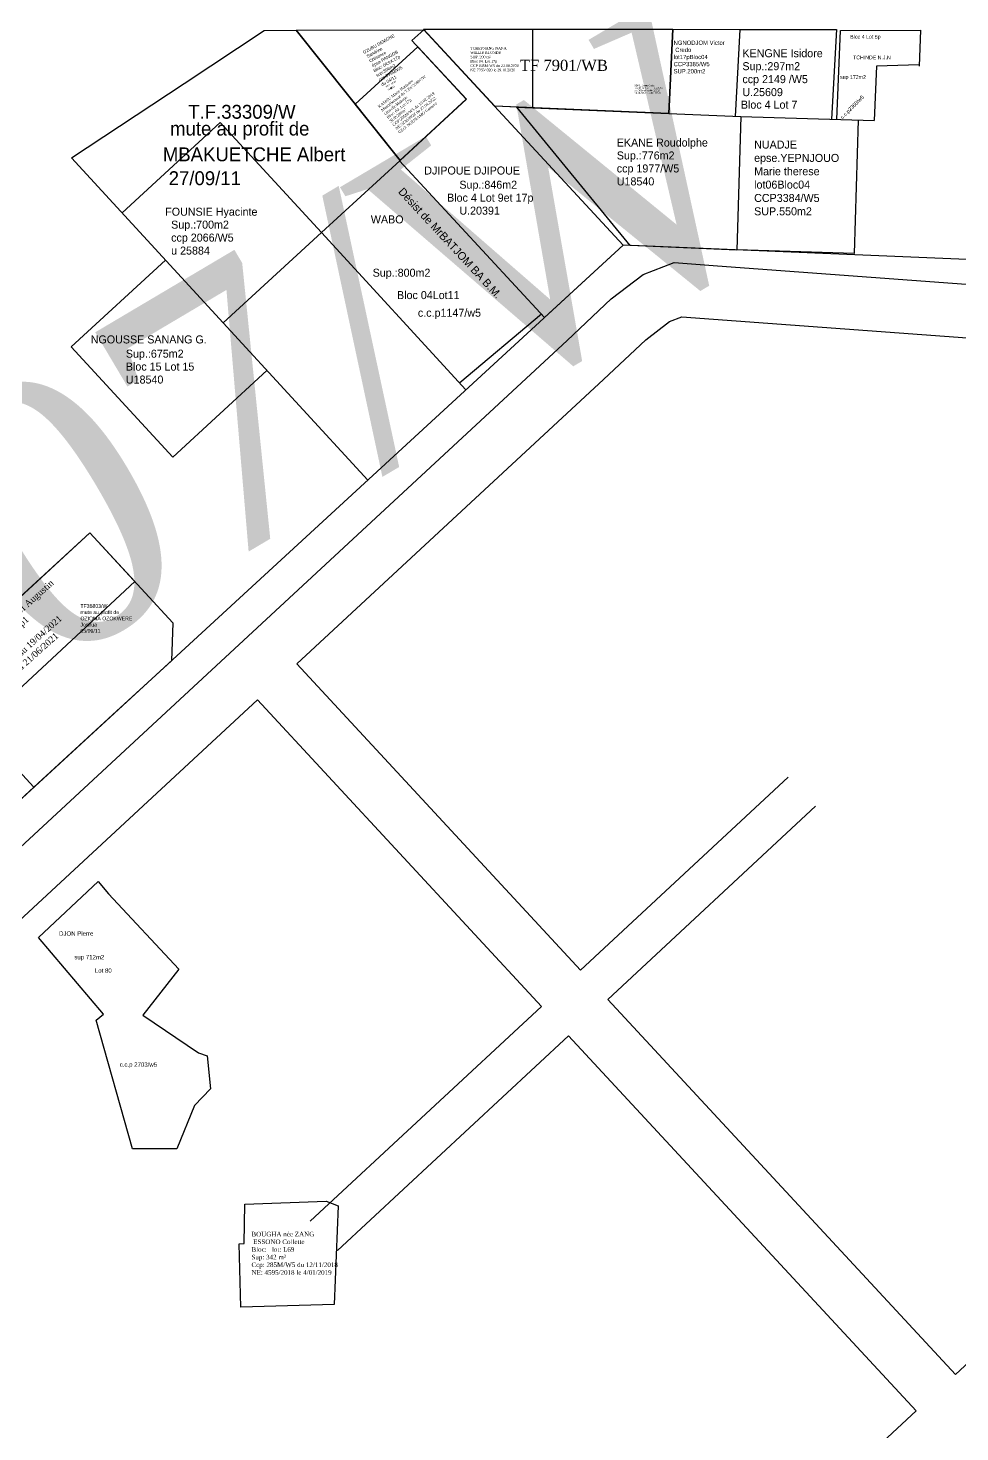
# Model space of a CAD drawing. Header units: millimetres. Extents: x 579832 to 917290, y 449831 to 1452191.
# Drawn here: x 916921.1 to 917095.7, y 1451362.5 to 1451625.6 of the extents above; entities that cross this region are included whole.
import ezdxf

# ---------------------------------------------------------------- set-up
doc = ezdxf.new("R2010")
doc.units = ezdxf.units.MM
doc.header["$LTSCALE"] = 10
doc.layers.add('end maj 26 02 2021', color=7, linetype='Continuous')
doc.layers.add('MAJ JUIN 2021', color=7, linetype='Continuous')
doc.styles.add('Times 1.0', font='times.ttf', dxfattribs={"width": 0.99, "height": 1})
doc.styles.add('Times 2.0', font='times.ttf', dxfattribs={"width": 0.99, "height": 1})

msp = doc.modelspace()

# ---------------------------------------------------------------- linework, layer by layer
at = {"flags": 128}
msp.add_lwpolyline([(916994.16, 1451622.05), (917003.26, 1451612.24), (916990.86, 1451600.77), (916982.43, 1451611.33)], close=True, dxfattribs=at)
msp.add_lwpolyline([(916994.16, 1451622.05), (917003.26, 1451612.24), (916990.86, 1451600.77), (916982.43, 1451611.33)], close=True, dxfattribs=at)
at = {"layer": 'end maj 26 02 2021'}
for p, q in [((916950.38, 1451615.21), (916965.39, 1451625.14)), ((916965.39, 1451625.14), (916971.39, 1451625.17)), ((916971.39, 1451625.17), (916990.82, 1451600.78)), ((916993.06, 1451623.24), (916995.29, 1451625.27)), ((916995.29, 1451625.27), (917032.62, 1451584.88)), ((917053.64, 1451609.03), (917054.57, 1451625.33)), ((917054.57, 1451625.33), (917072.59, 1451625.31)), ((917072.59, 1451625.31), (917071.64, 1451608.48)), ((917072.64, 1451608.45), (917073.34, 1451625.12)), ((917073.34, 1451625.12), (917088.35, 1451625.15)), ((917088.35, 1451625.15), (917088.08, 1451618.44)), ((917003.24, 1451612.23), (916993.06, 1451623.24)), ((917080.06, 1451618.44), (917079.63, 1451608.24)), ((917088.08, 1451618.66), (917080.06, 1451618.44)), ((916929.27, 1451601.24), (916950.38, 1451615.21)), ((916990.75, 1451600.69), (917003.24, 1451612.23)), ((917012.69, 1451610.74), (917054.65, 1451608.99)), ((917033.92, 1451584.81), (917012.69, 1451610.74)), ((917054.65, 1451608.99), (917053.9, 1451583.98)), ((916938.75, 1451590.93), (916957.15, 1451607.85)), ((916957.15, 1451607.85), (916976.1, 1451587.24)), ((916957.7, 1451570.32), (916929.27, 1451601.24)), ((916990.82, 1451600.78), (916976.1, 1451587.24)), ((917017.9, 1451571.31), (916990.75, 1451600.69)), ((916976.1, 1451587.24), (916957.7, 1451570.32)), ((916976.1, 1451587.24), (917003.18, 1451557.8)), ((917032.62, 1451584.88), (916795.62, 1451366.9)), ((917032.62, 1451584.88), (917017.9, 1451571.31)), ((917238.44, 1451576.28), (917032.62, 1451584.88)), ((917053.9, 1451583.98), (917033.92, 1451584.81)), ((916929.2, 1451565.85), (916946.87, 1451582.1)), ((917017.34, 1451571.99), (917002.05, 1451559.09)), ((916957.7, 1451570.32), (916984.77, 1451540.87)), ((916948.23, 1451545.16), (916929.2, 1451565.85)), ((916965.9, 1451561.4), (916948.23, 1451545.16)), ((916923.11, 1451455.18), (916934.3, 1451465.64)), ((916934.3, 1451465.64), (916936.23, 1451463.37)), ((916936.23, 1451463.37), (916949.4, 1451449.22)), ((916935.27, 1451440.81), (916923.11, 1451455.18)), ((916949.4, 1451449.22), (916942.64, 1451440.59)), ((916933.89, 1451439.66), (916935.27, 1451440.81)), ((916942.64, 1451440.59), (916953.05, 1451433.55)), ((916940.69, 1451415.54), (916933.89, 1451439.66)), ((916953.05, 1451433.55), (916954.72, 1451432.98)), ((916954.72, 1451432.98), (916955.31, 1451426.8)), ((916955.31, 1451426.8), (916952.3, 1451423.66)), ((916952.3, 1451423.66), (916949, 1451415.55)), ((916949, 1451415.55), (916940.69, 1451415.54))]:
    msp.add_line(p, q, dxfattribs=at)
at = {"layer": 'end maj 26 02 2021', "ltscale": 0.0014}
for p, q in [((917041.95, 1451625.34), (917041.15, 1451609.55)), ((917041.15, 1451609.55), (917041.95, 1451625.34)), ((917041.95, 1451625.34), (917054.57, 1451625.33)), ((917054.65, 1451608.99), (917079.63, 1451608.24)), ((917076.62, 1451608.33), (917075.87, 1451583.32)), ((917075.87, 1451583.32), (917053.9, 1451583.99))]:
    msp.add_line(p, q, dxfattribs=at)
at = {"layer": 'end maj 26 02 2021', "color": 150, "flags": 128}
for points in [[(916971.39, 1451625.17), (916995.29, 1451625.27), (916993.06, 1451623.24), (917003.24, 1451612.23), (916990.82, 1451600.78)], [(916995.19, 1451625.38), (917041.95, 1451625.34), (917041.15, 1451609.55), (917008.56, 1451610.91)]]:
    msp.add_lwpolyline(points, close=True, dxfattribs=at)
at = {"layer": 'end maj 26 02 2021', "color": 3, "linetype": 'ByBlock', "lineweight": -3, "ltscale": 0.0014, "flags": 128}
msp.add_lwpolyline([(916995.19, 1451625.38), (917041.95, 1451625.34), (917041.15, 1451609.55), (917008.56, 1451610.91)], close=True, dxfattribs=at)
at = {"layer": 'end maj 26 02 2021', "color": 150, "linetype": 'ByBlock', "lineweight": -3, "ltscale": 0.0014, "flags": 128}
msp.add_lwpolyline([(916995.19, 1451625.38), (917015.64, 1451625.36), (917015.63, 1451610.61), (917008.56, 1451610.91)], close=True, dxfattribs=at)
at = {"layer": 'end maj 26 02 2021', "linetype": 'ByBlock'}
for points in [[(916466.04, 1451241.07), (916472.44, 1451246.09), (916485.11, 1451252.39), (916495.46, 1451256.56), (916508.71, 1451258.79), (916615.61, 1451268.32), (916694.11, 1451274.32), (916715.85, 1451284.05), (916729.34, 1451294.28), (916740.04, 1451304.8), (916763.37, 1451327.22), (917022.11, 1451567.05), (917030.36, 1451574.81), (917036.4, 1451579.42), (917042.15, 1451581.63), (917050.27, 1451581.01), (917217.1, 1451568.72), (917228.25, 1451566.78), (917235.93, 1451561.2), (917246.07, 1451550.64), (917257.84, 1451538.01), (917266.23, 1451528.81)], [(916948.14, 1451236.45), (917026.91, 1451310.09), (917087.54, 1451366.46)]]:
    msp.add_lwpolyline(points, dxfattribs=at)
at = {"layer": 'end maj 26 02 2021'}
for points in [[(916971.46, 1451506.46), (917028.94, 1451559.74), (917036.84, 1451567.17), (917041.32, 1451570.6), (917043.63, 1451571.49), (917049.52, 1451571.03), (917215.87, 1451558.78), (917224.25, 1451557.32), (917229.33, 1451553.64), (917238.81, 1451543.76), (917250.49, 1451531.23), (917257.23, 1451523.84)], [(917094.86, 1451373.26), (917231.09, 1451499.89), (917255.98, 1451522.7), (917257.23, 1451523.84)], [(916971.46, 1451506.46), (917024.63, 1451449.07)], [(916735.9, 1451286.7), (916747.01, 1451297.63), (916770.23, 1451319.95), (916964.13, 1451499.67)], [(916964.13, 1451499.67), (917017.31, 1451442.26)], [(917024.63, 1451449.07), (917063.52, 1451485.24)], [(917029.73, 1451443.57), (917068.63, 1451479.75)], [(917029.73, 1451443.57), (917094.86, 1451373.26)], [(916974.01, 1451402), (917017.31, 1451442.26)], [(916979.12, 1451396.51), (917022.4, 1451436.76)], [(917022.4, 1451436.76), (917087.54, 1451366.46)]]:
    msp.add_lwpolyline(points, dxfattribs=at)
at = {"layer": 'end maj 26 02 2021', "flags": 128}
msp.add_lwpolyline([(916932.7, 1451531.02), (916948.27, 1451514.1), (916947.98, 1451507.03), (916936.94, 1451496.88), (916922.22, 1451483.34), (916903.26, 1451503.95), (916917.98, 1451517.35)], close=True, dxfattribs=at)
at = {"layer": 'end maj 26 02 2021', "ltscale": 0.0014, "flags": 128}
msp.add_lwpolyline([(916903.26, 1451503.95), (916922.22, 1451483.34), (916907.51, 1451469.81), (916888.55, 1451490.42)], close=True, dxfattribs=at)
msp.add_lwpolyline([(916903.26, 1451503.95), (916922.22, 1451483.34), (916907.51, 1451469.81), (916888.55, 1451490.42)], close=True, dxfattribs=at)
at = {"layer": 'end maj 26 02 2021', "color": 150}
msp.add_lwpolyline([(916976.98, 1451405.76), (916979.24, 1451404.91), (916978.5, 1451386.42), (916961, 1451385.9), (916960.66, 1451397.78), (916961.61, 1451397.81), (916961.74, 1451405.22)], close=True, dxfattribs=at)
at = {"layer": 'MAJ JUIN 2021', "flags": 128}
msp.add_lwpolyline([(916932.7, 1451531.02), (916941.13, 1451521.86), (916911.83, 1451494.64), (916903.26, 1451503.95)], close=True, dxfattribs=at)

# ---------------------------------------------------------------- texts
at = {"insert": (916986.63, 1451610.99), "char_height": 0.5224, "width": 17.7306, "attachment_point": 1, "rotation": 38.158}
msp.add_mtext('{\\fTimes New Roman|b0|i0|c0|p18;KAMSU Marie Hortence\\P\\C1;Morcellement du T.Fn%%D25907/W\\P\\C256;Lieu-dit:Makepe\\PBloc: 04; Lot:17p\\C1;\\P\\C256;SUP:220m²\\PCCP:205M/W5 du 19.02.2019\\PNE:5236/2022 du 27.04.2022\\PGEO: NOUNAMO Gustave}', dxfattribs=at)
msp.add_mtext('{\\fTimes New Roman|b0|i0|c0|p18;KAMSU Marie Hortence\\P\\C1;Morcellement du T.Fn%%D25907/W\\P\\C256;Lieu-dit:Makepe\\PBloc: 04; Lot:17p\\C1;\\P\\C256;SUP:220m²\\PCCP:205M/W5 du 19.02.2019\\PNE:5236/2022 du 27.04.2022\\PGEO: NOUNAMO Gustave}', dxfattribs=at)
at = {"layer": 'end maj 26 02 2021', "color": 2, "style": 'Times 2.0', "width": 0.99}
msp.add_text('T.F.25907/W', height=50, rotation=30.6618, dxfattribs=at).set_placement((916719.15, 1451383.23))
at = {"layer": 'end maj 26 02 2021', "color": 7}
for s, height, p in [('Bloc 4 Lot 5p', 0.7073, (917075.15, 1451623.59)), ('Sup.:297m2', 1.5, (917054.96, 1451617.68)), ('KENGNE Isidore', 1.5, (917054.96, 1451620.11)), ('TCHINDE N.J.N', 0.7073, (917075.7, 1451619.72)), ('ccp 2149 /W5', 1.5, (917054.96, 1451615.25)), ('sup 172m2', 0.707, (917073.27, 1451616.04)), ('U.25609', 1.5, (917054.96, 1451612.82)), ('Bloc 4 Lot 7', 1.5, (917054.67, 1451610.47)), ('EKANE Roudolphe', 1.5, (917031.43, 1451603.37)), ('Sup.:776m2', 1.5, (917031.43, 1451600.95)), ('DJIPOUE DJIPOUE ', 1.5, (916995.36, 1451598.13)), ('ccp 1977/W5', 1.5, (917031.43, 1451598.52)), ('Sup.:846m2', 1.5, (917001.94, 1451595.47)), ('U18540', 1.5, (917031.43, 1451596.09)), ('Bloc 4 Lot 9et 17p', 1.5, (916999.64, 1451593.04)), ('FOUNSIE Hyacinte', 1.5, (916946.83, 1451590.41)), ('WABO ', 1.5, (916985.35, 1451588.97)), ('U.20391', 1.5, (917001.94, 1451590.61)), ('  Sup.:700m2', 1.5, (916946.83, 1451587.99)), ('  ccp 2066/W5', 1.5, (916946.83, 1451585.56)), ('  u 25884', 1.5, (916946.83, 1451583.13)), ('  Sup.:800m2', 1.5, (916984.58, 1451578.98)), ('Bloc 04Lot11', 1.5, (916990.26, 1451574.79)), ('c.c.p1147/w5', 1.5, (916994.17, 1451571.48)), ('NGOUSSE SANANG G.', 1.5, (916932.88, 1451566.48)), ('Sup.:675m2', 1.5, (916939.46, 1451563.81)), ('Bloc 15 Lot 15', 1.5, (916939.46, 1451561.39)), ('U18540', 1.5, (916939.46, 1451558.96)), ('DJON Pierre', 0.8212, (916926.95, 1451455.5)), ('sup 712m2', 0.821, (916929.81, 1451451.07)), ('Lot 80', 0.821, (916933.66, 1451448.57)), ('c.c.p 2703/w5', 0.8212, (916938.31, 1451430.95))]:
    msp.add_text(s, height=height, dxfattribs=at).set_placement(p)
at = {"layer": 'end maj 26 02 2021', "color": 1}
for s, height, p in [('T.F.33309/W', 2.6014, (916951.15, 1451608.58)), ('mute au profit de', 2.6014, (916947.74, 1451605.44)), ('MBAKUETCHE Albert', 2.6014, (916946.38, 1451600.61)), ('27/09/11', 2.601, (916947.48, 1451596.14))]:
    msp.add_text(s, height=height, dxfattribs=at).set_placement(p)
at = {"layer": 'end maj 26 02 2021', "color": 7}
for s, height, rotation, p in [('c.c.p2368/w5', 0.7073, 45.0634, (917073.73, 1451608.48)), ('Désist de MrBATJOM BA B.M. ', 1.5, 312.741, (916990.38, 1451594.81))]:
    msp.add_text(s, height=height, rotation=rotation, dxfattribs=at).set_placement(p)
at = {"layer": 'end maj 26 02 2021', "attachment_point": 1, "rotation": 29.2945}
for s, insert, char_height, width in [('DZUBU DEMGNE\\P Sandrine\\P Crésence\\P épse PANGOB\\PBloc: 04;lot:17p \\Psup:396m2\\Pccp:095M/W5 \\Pdu 04/11', (916983.8, 1451621.22), 0.5916, 19.6669), ('NE:5802/15', (916988.06, 1451614.65), 0.3, 15.1163), ('\\A1;{\\fTimes New Roman|b0|i0|c186|p18;du \\H0.7x;\\S04/11;}/15', (916988.39, 1451614.2), 0.3, 15.3915)]:
    msp.add_mtext(s, dxfattribs=dict(at, insert=insert, char_height=char_height, width=width))
at = {"layer": 'end maj 26 02 2021', "color": 150, "linetype": 'ByBlock', "lineweight": -3, "ltscale": 0.0014, "attachment_point": 1, "style": 'Times 1.0'}
for s, insert, char_height, width in [('{\\fTimes New Roman|b0|i0|c186|p18;\\C256;TCHEPNANG NANA \\PWILLIE BLONDE\\PSUP. 200 m²\\PBloc 04, Lot 17p\\PCCP 045M/W5 du 23.09.2020\\PNE 7763/ 020 le 29.10.2020}', (917003.99, 1451622.04), 0.49, 13.8887), ('{\\C1;TF 7901/WB}', (917013.28, 1451619.63), 2.0778, 73.22)]:
    msp.add_mtext(s, dxfattribs=dict(at, insert=insert, char_height=char_height, width=width))
at = {"layer": 'end maj 26 02 2021', "color": 7, "width": 17.19, "attachment_point": 1}
for s, insert, char_height in [('NGNODJOM Victor\\P Credo \\Plot17pBloc04\\PCCP3385/W5\\PSUP.200m2', (917042.07, 1451623.22), 0.8), ('NUADJE epse.YEPNJOUO Marie therese \\Plot06Bloc04\\PCCP3384/W5\\PSUP.550m2', (917057.16, 1451604.49), 1.5), ('{\\C1;TF36803/W\\Pmute au profit de\\POZIOMA OZOKWERE\\PJoshua\\P05/09/11}', (916930.95, 1451517.63), 0.7)]:
    msp.add_mtext(s, dxfattribs=dict(at, insert=insert, char_height=char_height))
at = {"layer": 'end maj 26 02 2021', "ltscale": 0.0014, "insert": (917034.73, 1451614.95), "char_height": 0.2782, "width": 6.2738, "attachment_point": 1}
msp.add_mtext('{\\C7;BEKOU Jimmy Carlos\\PBloc 04 Lot 17p         Sup 596m2\\Pccp 095M/w5 du 04/11/2015\\PNE.5803/2015 du 04/11/2015}', dxfattribs=at)
at = {"layer": 'end maj 26 02 2021', "insert": (916962.99, 1451400.02), "char_height": 0.8616, "attachment_point": 1}
msp.add_mtext_dynamic_manual_height_columns('{\\fTimes New Roman|b0|i0|c0|p18;BOUGHA nèe ZANG\\P ESSONO Collette\\PBloc:   lot: L69\\PSup: 342 m²\\PCcp: 285M/W5 du 12/11/2018\\PNE: 4595/2018 le 4/01/2019}', width=149.379, gutter_width=12.5, heights=[38.27], dxfattribs=at)
at = {"layer": 'MAJ JUIN 2021', "insert": (916904.68, 1451503.95), "char_height": 1.2, "attachment_point": 1, "rotation": 41.7558}
msp.add_mtext_dynamic_manual_height_columns('\\A1;{\\fTimes New Roman|b0|i0|c0|p18;SCI représenté Par TEKAM Augustin  \\PBloc:0-, Lots:02p1 et 04p1\\PSUP:500m²\\PCCPn°570M/W5e du 19/04/2021\\PN.E:3200/2021du 21/06/2021}', width=35.5743, gutter_width=12.5, heights=[0], dxfattribs=at)

doc.saveas('drawing.dxf')
